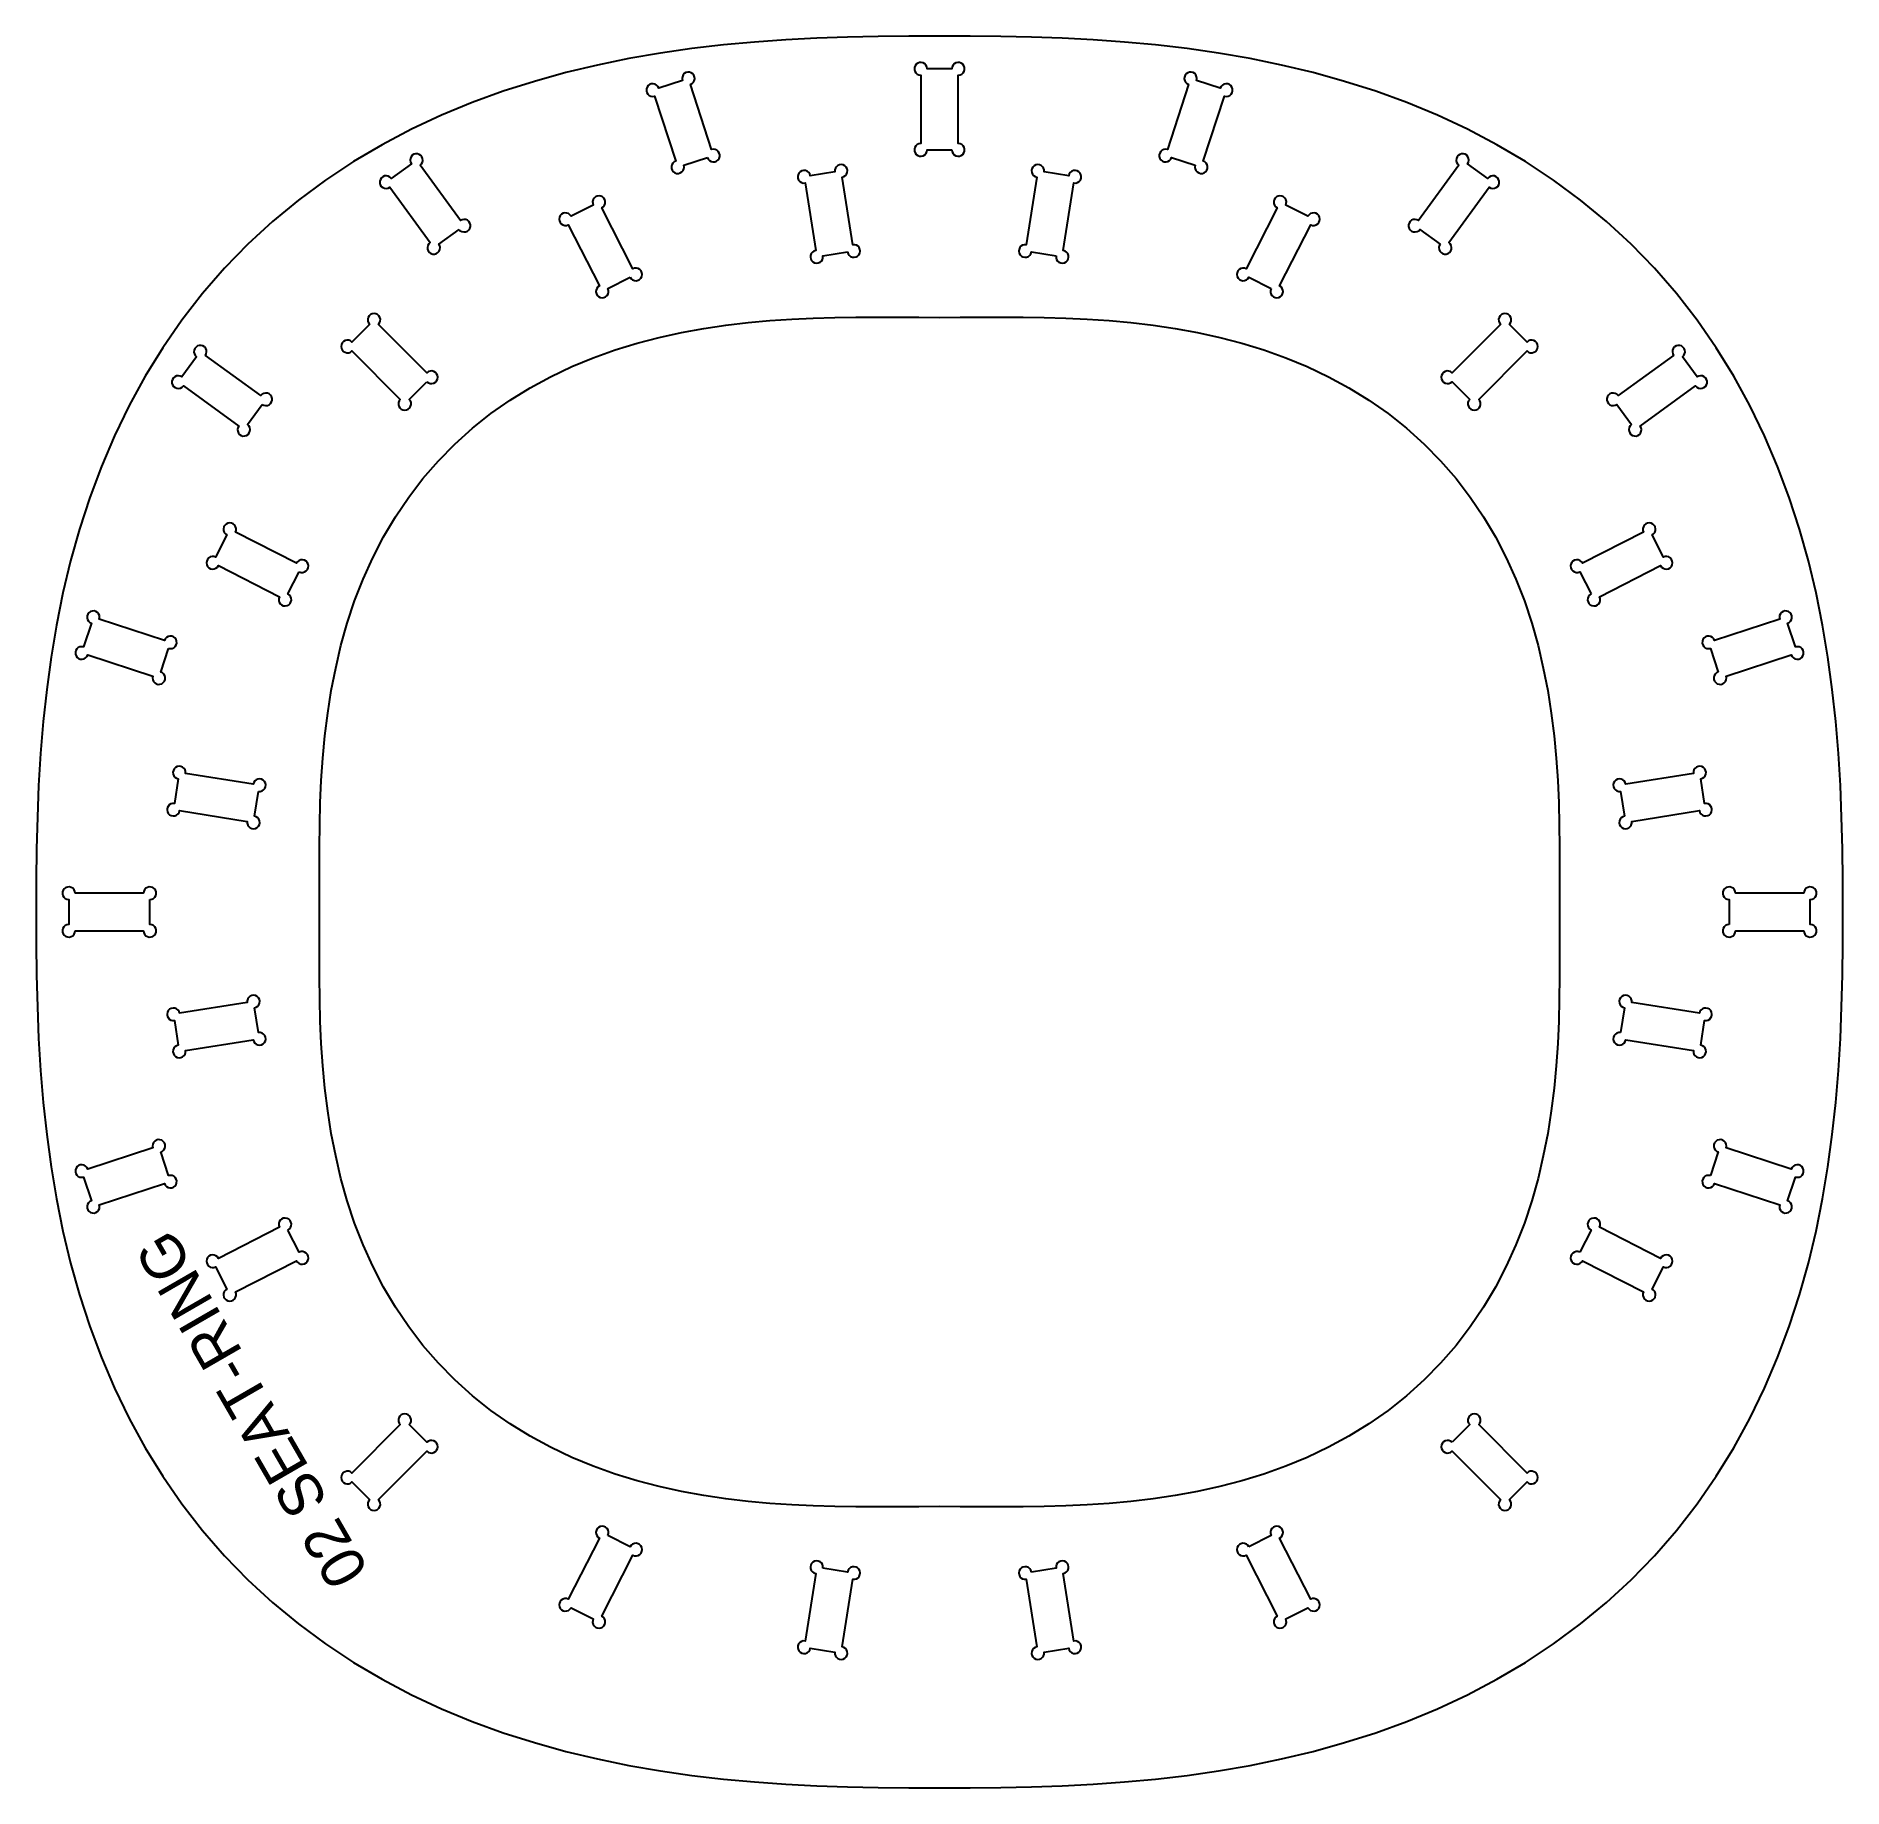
# Model space of a CAD drawing. Header units: millimetres. Extents: x 0 to 913, y 0 to 886.
import ezdxf
from ezdxf.enums import TextEntityAlignment as Align

# ---------------------------------------------------------------- set-up
doc = ezdxf.new("R2010")
doc.units = ezdxf.units.MM
doc.layers.add('CUT', color=1, linetype='Continuous')
doc.layers.add('ENGRAVE-LABEL', color=3, linetype='Continuous')

msp = doc.modelspace()

# ---------------------------------------------------------------- linework, layer by layer
at = {"layer": 'CUT'}
for points in [[(913.5, 442.8), (913.46, 458.75), (913.28, 474.72), (912.89, 490.74), (912.24, 506.81), (911.26, 522.94), (909.92, 539.12), (908.16, 555.35), (905.95, 571.6), (903.22, 587.87), (899.94, 604.11), (896.06, 620.29), (891.55, 636.38), (886.36, 652.33), (880.47, 668.09), (873.84, 683.61), (866.47, 698.82), (858.33, 713.67), (849.43, 728.1), (839.76, 742.04), (829.35, 755.45), (818.21, 768.26), (806.39, 780.44), (793.92, 791.95), (780.85, 802.75), (767.23, 812.81), (753.12, 822.14), (738.58, 830.71), (723.68, 838.54), (708.47, 845.64), (693.01, 852.02), (677.36, 857.72), (661.57, 862.75), (645.69, 867.16), (629.74, 870.97), (613.78, 874.24), (597.83, 876.99), (581.91, 879.28), (566.04, 881.13), (550.23, 882.6), (534.5, 883.72), (518.83, 884.54), (503.24, 885.09), (487.7, 885.41), (472.21, 885.57), (456.75, 885.6), (441.29, 885.57), (425.8, 885.41), (410.26, 885.09), (394.67, 884.54), (379, 883.72), (363.27, 882.6), (347.46, 881.13), (331.59, 879.28), (315.67, 876.99), (299.72, 874.24), (283.76, 870.97), (267.81, 867.16), (251.93, 862.75), (236.14, 857.72), (220.49, 852.02), (205.03, 845.64), (189.82, 838.54), (174.92, 830.71), (160.38, 822.14), (146.27, 812.81), (132.65, 802.75), (119.58, 791.95), (107.11, 780.44), (95.29, 768.26), (84.15, 755.45), (73.74, 742.04), (64.07, 728.1), (55.17, 713.67), (47.03, 698.82), (39.66, 683.61), (33.03, 668.09), (27.14, 652.33), (21.95, 636.38), (17.44, 620.29), (13.56, 604.11), (10.28, 587.87), (7.55, 571.6), (5.34, 555.35), (3.58, 539.12), (2.24, 522.94), (1.26, 506.81), (0.61, 490.74), (0.22, 474.72), (0.04, 458.75), (0, 442.8), (0.04, 426.85), (0.22, 410.88), (0.61, 394.86), (1.26, 378.79), (2.24, 362.66), (3.58, 346.48), (5.34, 330.25), (7.55, 314), (10.28, 297.73), (13.56, 281.49), (17.44, 265.31), (21.95, 249.22), (27.14, 233.27), (33.03, 217.51), (39.66, 201.99), (47.03, 186.78), (55.17, 171.93), (64.07, 157.5), (73.74, 143.56), (84.15, 130.15), (95.29, 117.34), (107.11, 105.16), (119.58, 93.65), (132.65, 82.85), (146.27, 72.79), (160.38, 63.46), (174.92, 54.89), (189.82, 47.06), (205.03, 39.96), (220.49, 33.58), (236.14, 27.88), (251.93, 22.85), (267.81, 18.44), (283.76, 14.63), (299.72, 11.36), (315.67, 8.61), (331.59, 6.32), (347.46, 4.47), (363.27, 3), (379, 1.88), (394.67, 1.06), (410.26, 0.51), (425.8, 0.19), (441.29, 0.03), (456.75, 0), (472.21, 0.03), (487.7, 0.19), (503.24, 0.51), (518.83, 1.06), (534.5, 1.88), (550.23, 3), (566.04, 4.47), (581.91, 6.32), (597.83, 8.61), (613.78, 11.36), (629.74, 14.63), (645.69, 18.44), (661.57, 22.85), (677.36, 27.88), (693.01, 33.58), (708.47, 39.96), (723.68, 47.06), (738.58, 54.89), (753.12, 63.46), (767.23, 72.79), (780.85, 82.85), (793.92, 93.65), (806.39, 105.16), (818.21, 117.34), (829.35, 130.15), (839.76, 143.56), (849.43, 157.5), (858.33, 171.93), (866.47, 186.78), (873.84, 201.99), (880.47, 217.51), (886.36, 233.27), (891.55, 249.22), (896.06, 265.31), (899.94, 281.49), (903.22, 297.73), (905.95, 314), (908.16, 330.25), (909.92, 346.48), (911.26, 362.66), (912.24, 378.79), (912.89, 394.86), (913.28, 410.88), (913.46, 426.85)], [(770.28, 431.85), (770.31, 420.87), (770.28, 409.85), (770.14, 398.76), (769.83, 387.59), (769.32, 376.36), (768.55, 365.06), (767.48, 353.7), (766.07, 342.3), (764.27, 330.87), (762.05, 319.45), (759.36, 308.07), (756.17, 296.76), (752.45, 285.57), (748.16, 274.55), (743.3, 263.74), (737.85, 253.2), (731.79, 242.97), (725.14, 233.11), (717.9, 223.67), (710.1, 214.68), (701.76, 206.2), (692.91, 198.25), (683.6, 190.85), (673.88, 184.04), (663.78, 177.81), (653.38, 172.16), (642.71, 167.1), (631.83, 162.61), (620.8, 158.66), (609.65, 155.24), (598.43, 152.31), (587.18, 149.84), (575.94, 147.8), (564.73, 146.14), (553.57, 144.83), (542.48, 143.83), (531.47, 143.1), (520.56, 142.59), (509.74, 142.28), (499.01, 142.12), (488.36, 142.08), (477.78, 142.11), (467.25, 142.16), (456.75, 142.2), (446.25, 142.16), (435.72, 142.11), (425.14, 142.08), (414.49, 142.12), (403.76, 142.28), (392.94, 142.59), (382.03, 143.1), (371.02, 143.83), (359.93, 144.83), (348.77, 146.14), (337.56, 147.8), (326.32, 149.84), (315.07, 152.31), (303.85, 155.24), (292.7, 158.66), (281.67, 162.61), (270.79, 167.1), (260.12, 172.16), (249.72, 177.81), (239.62, 184.04), (229.9, 190.85), (220.59, 198.25), (211.74, 206.2), (203.4, 214.68), (195.6, 223.67), (188.36, 233.11), (181.71, 242.97), (175.65, 253.2), (170.2, 263.74), (165.34, 274.55), (161.05, 285.57), (157.33, 296.76), (154.14, 308.07), (151.45, 319.45), (149.23, 330.87), (147.43, 342.3), (146.02, 353.7), (144.95, 365.06), (144.18, 376.36), (143.67, 387.59), (143.36, 398.76), (143.22, 409.85), (143.19, 420.87), (143.22, 431.85), (143.25, 442.8), (143.22, 453.75), (143.19, 464.73), (143.22, 475.75), (143.36, 486.84), (143.67, 498.01), (144.18, 509.24), (144.95, 520.54), (146.02, 531.9), (147.43, 543.3), (149.23, 554.73), (151.45, 566.15), (154.14, 577.53), (157.33, 588.84), (161.05, 600.03), (165.34, 611.05), (170.2, 621.86), (175.65, 632.4), (181.71, 642.63), (188.36, 652.49), (195.6, 661.93), (203.4, 670.92), (211.74, 679.4), (220.59, 687.35), (229.9, 694.75), (239.62, 701.56), (249.72, 707.79), (260.12, 713.44), (270.79, 718.5), (281.67, 722.99), (292.7, 726.94), (303.85, 730.36), (315.07, 733.29), (326.32, 735.76), (337.56, 737.8), (348.77, 739.46), (359.93, 740.77), (371.02, 741.77), (382.03, 742.5), (392.94, 743.01), (403.76, 743.32), (414.49, 743.48), (425.14, 743.52), (435.72, 743.49), (446.25, 743.44), (456.75, 743.4), (467.25, 743.44), (477.78, 743.49), (488.36, 743.52), (499.01, 743.48), (509.74, 743.32), (520.56, 743.01), (531.47, 742.5), (542.48, 741.77), (553.57, 740.77), (564.73, 739.46), (575.94, 737.8), (587.18, 735.76), (598.43, 733.29), (609.65, 730.36), (620.8, 726.94), (631.83, 722.99), (642.71, 718.5), (653.38, 713.44), (663.78, 707.79), (673.88, 701.56), (683.6, 694.75), (692.91, 687.35), (701.76, 679.4), (710.1, 670.92), (717.9, 661.93), (725.14, 652.49), (731.79, 642.63), (737.85, 632.4), (743.3, 621.86), (748.16, 611.05), (752.45, 600.03), (756.17, 588.84), (759.36, 577.53), (762.05, 566.15), (764.27, 554.73), (766.07, 543.3), (767.48, 531.9), (768.55, 520.54), (769.32, 509.24), (769.83, 498.01), (770.14, 486.84), (770.28, 475.75), (770.31, 464.73), (770.28, 453.75), (770.25, 442.8)]]:
    msp.add_lwpolyline(points, close=True, dxfattribs=at)
for points in [[(463.05, 828.1, 2.414214), (466.25, 831.3), (466.25, 865.9, 2.414214), (463.05, 869.1), (450.45, 869.1, 2.414214), (447.25, 865.9), (447.25, 831.3, 2.414214), (450.45, 828.1)], [(339.43, 824.25, 2.414214), (341.49, 828.29), (330.79, 861.19, 2.414214), (326.76, 863.25), (314.78, 859.35, 2.414214), (312.72, 855.32), (323.42, 822.42, 2.414214), (327.45, 820.36)], [(586.05, 820.36, 2.414214), (590.08, 822.42), (600.78, 855.32, 2.414214), (598.72, 859.35), (586.74, 863.25, 2.414214), (582.71, 861.19), (572.01, 828.29, 2.414214), (574.07, 824.25)], [(213.81, 787.9, 2.414214), (214.52, 792.37), (194.18, 820.36, 2.414214), (189.71, 821.07), (179.52, 813.66, 2.414214), (178.81, 809.19), (199.15, 781.2, 2.414214), (203.62, 780.49)], [(709.88, 780.49, 2.414214), (714.35, 781.2), (734.69, 809.19, 2.414214), (733.98, 813.66), (723.79, 821.07, 2.414214), (719.32, 820.36), (698.98, 792.37, 2.414214), (699.69, 787.9)], [(410.28, 776.5, 2.414214), (412.94, 780.16), (407.52, 814.33, 2.414214), (403.86, 816.99), (391.42, 815.02, 2.414214), (388.76, 811.36), (394.17, 777.19, 2.414214), (397.83, 774.53)], [(515.67, 774.53, 2.414214), (519.33, 777.19), (524.74, 811.36, 2.414214), (522.08, 815.02), (509.64, 816.99, 2.414214), (505.98, 814.33), (500.56, 780.16, 2.414214), (503.22, 776.5)], [(300.31, 763.7, 2.414214), (301.71, 768), (286, 798.83, 2.414214), (281.7, 800.23), (270.47, 794.51, 2.414214), (269.07, 790.21), (284.78, 759.38, 2.414214), (289.09, 757.98)], [(624.41, 757.98, 2.414214), (628.72, 759.38), (644.43, 790.21, 2.414214), (643.03, 794.51), (631.8, 800.23, 2.414214), (627.5, 798.83), (611.79, 768, 2.414214), (613.19, 763.7)], [(197.58, 710.88, 2.414214), (197.58, 715.41), (173.11, 739.87, 2.414214), (168.59, 739.87), (159.68, 730.96, 2.414214), (159.68, 726.44), (184.14, 701.97, 2.414214), (188.67, 701.97)], [(724.83, 701.97, 2.414214), (729.36, 701.97), (753.82, 726.44, 2.414214), (753.82, 730.96), (744.91, 739.87, 2.414214), (740.39, 739.87), (715.92, 715.41, 2.414214), (715.92, 710.88)], [(114.29, 699.4, 2.414214), (113.59, 703.87), (85.59, 724.2, 2.414214), (81.12, 723.5), (73.72, 713.3, 2.414214), (74.43, 708.83), (102.42, 688.49, 2.414214), (106.89, 689.2)], [(806.61, 689.2, 2.414214), (811.08, 688.49), (839.07, 708.83, 2.414214), (839.78, 713.3), (832.38, 723.5, 2.414214), (827.91, 724.2), (799.91, 703.87, 2.414214), (799.21, 699.4)], [(133.03, 614.82, 2.414214), (131.63, 619.12), (100.8, 634.83, 2.414214), (96.49, 633.43), (90.77, 622.2, 2.414214), (92.17, 617.9), (123, 602.19, 2.414214), (127.3, 603.59)], [(786.2, 603.59, 2.414214), (790.5, 602.19), (821.33, 617.9, 2.414214), (822.73, 622.2), (817.01, 633.43, 2.414214), (812.7, 634.83), (781.87, 619.12, 2.414214), (780.47, 614.82)], [(66.91, 576.09, 2.414214), (64.86, 580.12), (31.95, 590.81, 2.414214), (27.92, 588.76), (24.03, 576.78, 2.414214), (26.08, 572.74), (58.99, 562.05, 2.414214), (63.02, 564.11)], [(850.48, 564.11, 2.414214), (854.51, 562.05), (887.42, 572.74, 2.414214), (889.47, 576.78), (885.58, 588.76, 2.414214), (881.55, 590.81), (848.64, 580.12, 2.414214), (846.59, 576.09)], [(112.38, 503.72, 2.414214), (109.72, 507.38), (75.54, 512.8, 2.414214), (71.88, 510.14), (69.91, 497.69, 2.414214), (72.57, 494.03), (106.74, 488.62, 2.414214), (110.4, 491.28)], [(803.1, 491.28, 2.414214), (806.76, 488.62), (840.93, 494.03, 2.414214), (843.59, 497.69), (841.62, 510.14, 2.414214), (837.96, 512.8), (803.78, 507.38, 2.414214), (801.12, 503.72)], [(57.5, 449.1, 2.414214), (54.3, 452.3), (19.7, 452.3, 2.414214), (16.5, 449.1), (16.5, 436.5, 2.414214), (19.7, 433.3), (54.3, 433.3, 2.414214), (57.5, 436.5)], [(856, 436.5, 2.414214), (859.2, 433.3), (893.8, 433.3, 2.414214), (897, 436.5), (897, 449.1, 2.414214), (893.8, 452.3), (859.2, 452.3, 2.414214), (856, 449.1)], [(110.4, 394.32, 2.414214), (106.74, 396.98), (72.57, 391.57, 2.414214), (69.91, 387.91), (71.88, 375.46, 2.414214), (75.54, 372.8), (109.72, 378.22, 2.414214), (112.38, 381.88)], [(801.12, 381.88, 2.414214), (803.78, 378.22), (837.96, 372.8, 2.414214), (841.62, 375.46), (843.59, 387.91, 2.414214), (840.93, 391.57), (806.76, 396.98, 2.414214), (803.1, 394.32)], [(63.02, 321.49, 2.414214), (58.99, 323.55), (26.08, 312.86, 2.414214), (24.03, 308.82), (27.92, 296.84, 2.414214), (31.95, 294.79), (64.86, 305.48, 2.414214), (66.91, 309.51)], [(846.59, 309.51, 2.414214), (848.64, 305.48), (881.55, 294.79, 2.414214), (885.58, 296.84), (889.47, 308.82, 2.414214), (887.42, 312.86), (854.51, 323.55, 2.414214), (850.48, 321.49)], [(127.3, 282.01, 2.414214), (123, 283.41), (92.17, 267.7, 2.414214), (90.77, 263.4), (96.49, 252.17, 2.414214), (100.8, 250.77), (131.63, 266.48, 2.414214), (133.03, 270.78)], [(780.47, 270.78, 2.414214), (781.87, 266.48), (812.7, 250.77, 2.414214), (817.01, 252.17), (822.73, 263.4, 2.414214), (821.33, 267.7), (790.5, 283.41, 2.414214), (786.2, 282.01)], [(188.67, 183.63, 2.414214), (184.14, 183.63), (159.68, 159.16, 2.414214), (159.68, 154.64), (168.59, 145.73, 2.414214), (173.11, 145.73), (197.58, 170.19, 2.414214), (197.58, 174.72)], [(715.92, 174.72, 2.414214), (715.92, 170.19), (740.39, 145.73, 2.414214), (744.91, 145.73), (753.82, 154.64, 2.414214), (753.82, 159.16), (729.36, 183.63, 2.414214), (724.83, 183.63)], [(289.09, 127.62, 2.414214), (284.78, 126.22), (269.07, 95.39, 2.414214), (270.47, 91.09), (281.7, 85.37, 2.414214), (286, 86.77), (301.71, 117.6, 2.414214), (300.31, 121.9)], [(613.19, 121.9, 2.414214), (611.79, 117.6), (627.5, 86.77, 2.414214), (631.8, 85.37), (643.03, 91.09, 2.414214), (644.43, 95.39), (628.72, 126.22, 2.414214), (624.41, 127.62)], [(397.83, 111.07, 2.414214), (394.17, 108.41), (388.76, 74.24, 2.414214), (391.42, 70.58), (403.86, 68.61, 2.414214), (407.52, 71.27), (412.94, 105.44, 2.414214), (410.28, 109.1)], [(503.22, 109.1, 2.414214), (500.56, 105.44), (505.98, 71.27, 2.414214), (509.64, 68.61), (522.08, 70.58, 2.414214), (524.74, 74.24), (519.33, 108.41, 2.414214), (515.67, 111.07)]]:
    msp.add_lwpolyline(points, format="xyb", close=True, dxfattribs=at)

# ---------------------------------------------------------------- texts
at = {"layer": 'ENGRAVE-LABEL'}
msp.add_text('02 SEAT-RING', height=22, rotation=120, dxfattribs=at).set_placement((108.79, 191.22), align=Align.MIDDLE_CENTER)

doc.saveas('drawing.dxf')
